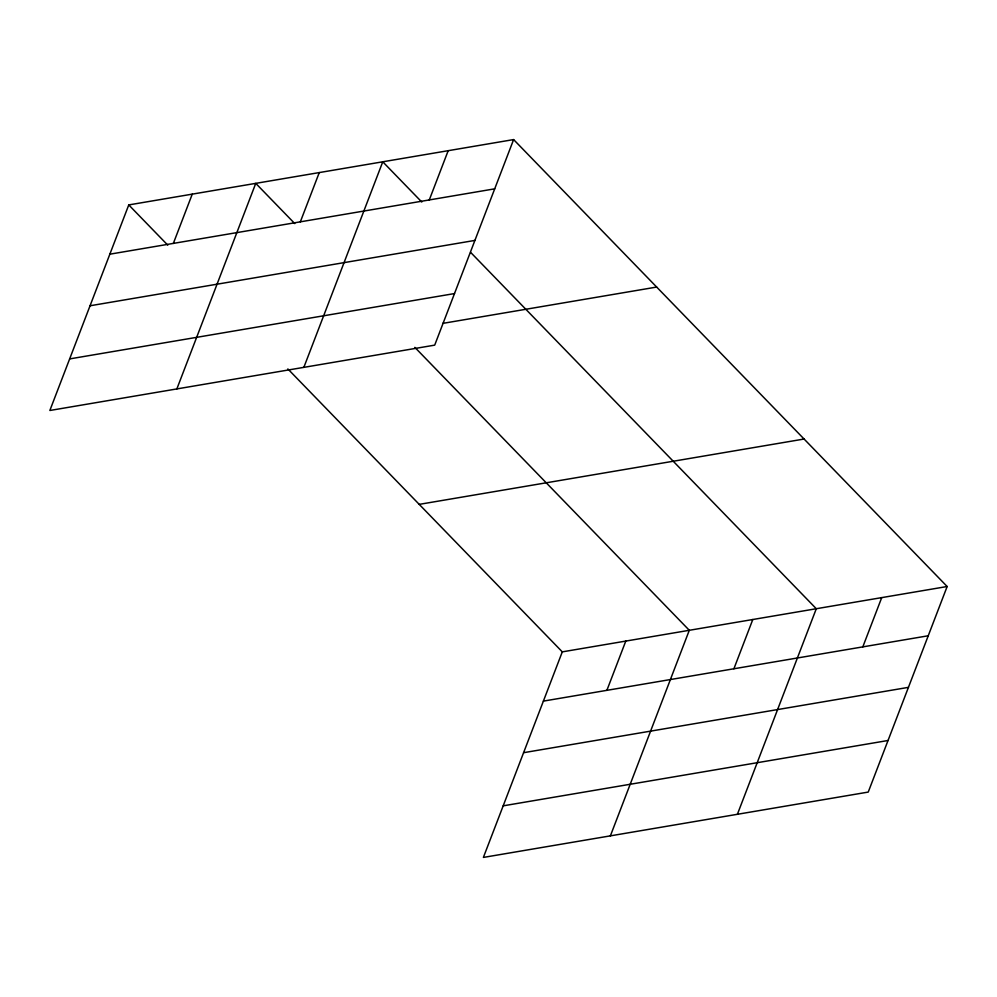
<?xml version="1.0" encoding="UTF-8"?>
<svg xmlns="http://www.w3.org/2000/svg" width="997" height="997" viewBox="0 0 997 997"><rect width="100%" height="100%" fill="white"/><g stroke="black" fill="none" stroke-linecap="round" stroke-linejoin="round"><path stroke-width="1.5" d="M513.617 139.58L128.763 204.921L49.85 410.49L434.704 345.136L513.617 139.58L947.15 586.51L868.237 792.079L483.383 857.42L562.296 651.864L947.15 586.51M173.353 243.405L192.259 194.141M176.855 388.917L255.755 183.361L294.776 223.59M300.346 221.833L319.264 172.581M303.848 367.357L382.761 161.801L421.781 202.017M429.283 199.948L448.189 150.684M606.886 690.335L625.792 641.071M610.388 835.86L689.301 630.291L414.852 347.367M733.892 668.775L752.797 619.511M737.394 814.3L816.294 608.731L470.559 252.303M862.816 646.879L881.722 597.627M109.844 254.185L494.699 188.832M90.054 305.767L474.908 240.414M69.653 358.908L454.507 293.567M442.668 323.402L656.674 287.061M419.226 504.37L804.081 439.029M543.39 701.115L928.244 635.774M523.587 752.698L908.441 687.357M503.186 805.838L888.04 740.497M128.763 204.921L167.783 245.15M287.846 368.927L562.296 651.864"/></g></svg>
